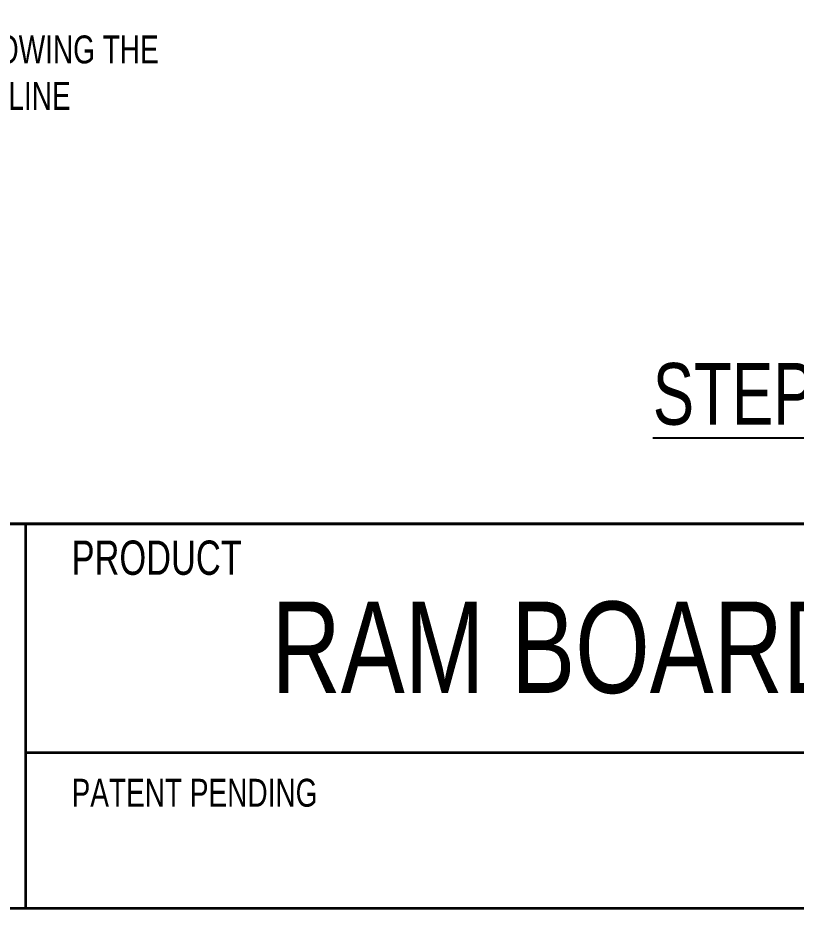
# Model space of a CAD drawing. Header units: inches. Extents: x -9 to 49, y -7 to 10.3.
# Drawn here: x 14.102 to 16.162, y -0.537 to 1.821 of the extents above; entities that cross this region are included whole.
import ezdxf

# ---------------------------------------------------------------- set-up
doc = ezdxf.new("R2010")
doc.units = ezdxf.units.IN
doc.header["$MEASUREMENT"] = 0
for name, color, linetype in [('A-Anno-Titl', 7, 'Continuous'), ('A-Anno-Titl-Bdry', 7, 'Continuous'), ('A-Anno-Titl-Note', 7, 'Continuous'), ('A-Anno-Titl-Otln', 7, 'Continuous'), ('A-ANNO-TXT', 7, 'Continuous')]:
    doc.layers.add(name, color=color, linetype=linetype)

# ---------------------------------------------------------------- blocks, each defined once
blk = doc.blocks.new('block 669')
at = {"color": 7, "lineweight": 35}
blk.add_lwpolyline([(12.1451, 0.4805), (12.1451, 9.152), (19.412, 9.152), (19.412, 0.4805), (12.1451, 0.4805)], dxfattribs=at)
blk = doc.blocks.new('block 803')
at = {"layer": 'A-ANNO-TXT', "color": 7, "char_height": 0.073909, "attachment_point": 7}
for s, insert in [('\\fMyriad Pro|b0|i0|c0|p34;\\W0.75;OVERLAP SEAMS FOLLOWING THE ', (13.2104, 1.6988)), ('\\fMyriad Pro|b0|i0|c0|p34;\\W0.75;PREPRINTED OVERLAP LINE', (13.2078, 1.5756))]:
    blk.add_mtext(s, dxfattribs=dict(at, insert=insert))
blk = doc.blocks.new('block 805')
at = {"layer": 'A-ANNO-TXT', "color": 7, "lineweight": 25}
blk.add_lwpolyline([(15.7828, 0.708), (16.2523, 0.708)], dxfattribs=at)
at = {"layer": 'A-ANNO-TXT', "color": 7, "insert": (15.7828, 0.7407), "char_height": 0.163315, "attachment_point": 7}
blk.add_mtext('\\fMyriad Pro|b0|i0|c0|p34;\\W0.75;STEP 6', dxfattribs=at)
blk = doc.blocks.new('block 813')
at = {"layer": 'A-ANNO-TXT', "color": 7, "insert": (14.2443, -0.2696), "char_height": 0.073909, "attachment_point": 7}
blk.add_mtext('\\fMyriad Pro|b0|i0|c0|p34;\\W0.75;PATENT PENDING', dxfattribs=at)
blk = doc.blocks.new('block 877')
at = {"layer": 'A-Anno-Titl-Otln', "color": 7, "lineweight": 35}
blk.add_lwpolyline([(12.1451, -0.5373), (19.412, -0.5373)], dxfattribs=at)
blk = doc.blocks.new('block 878')
at = {"layer": 'A-Anno-Titl-Otln', "color": 7, "lineweight": 35}
blk.add_lwpolyline([(12.1451, 0.4805), (19.412, 0.4805)], dxfattribs=at)
blk = doc.blocks.new('block 890')
at = {"layer": 'A-Anno-Titl-Bdry', "color": 7, "lineweight": 35}
blk.add_lwpolyline([(14.1232, -0.5373), (14.1232, 0.4805)], dxfattribs=at)
blk = doc.blocks.new('block 891')
at = {"layer": 'A-Anno-Titl-Bdry', "color": 7, "lineweight": 35}
blk.add_lwpolyline([(14.1232, -0.1251), (19.412, -0.1251)], dxfattribs=at)
blk = doc.blocks.new('block 896')
at = {"layer": 'A-Anno-Titl-Note', "color": 7, "insert": (14.2443, 0.3442), "char_height": 0.090837, "attachment_point": 7}
blk.add_mtext('\\fMyriad Pro|b0|i0|c0|p34;\\W0.75;PRODUCT', dxfattribs=at)

msp = doc.modelspace()

# ---------------------------------------------------------------- block references
msp.add_blockref('block 669', (0, 0))
at = {"layer": 'A-Anno-Titl-Bdry'}
for name in ['block 890', 'block 891']:
    msp.add_blockref(name, (0, 0), dxfattribs=at)
at = {"layer": 'A-Anno-Titl-Note'}
msp.add_blockref('block 896', (0, 0), dxfattribs=at)
at = {"layer": 'A-Anno-Titl-Otln'}
for name in ['block 878', 'block 877']:
    msp.add_blockref(name, (0, 0), dxfattribs=at)
at = {"layer": 'A-ANNO-TXT'}
for name in ['block 803', 'block 805', 'block 813']:
    msp.add_blockref(name, (0, 0), dxfattribs=at)

# ---------------------------------------------------------------- texts
at = {"layer": 'A-Anno-Titl', "color": 7, "insert": (14.7737, 0.0291), "char_height": 0.242232, "attachment_point": 7}
msp.add_mtext('\\fArial|b0|i0|c0|p34;\\W0.75;RAM BOARD PLUS\\H0.118;™\\H0.242232; INSTRUCTIONS', dxfattribs=at)

doc.saveas('drawing.dxf')
